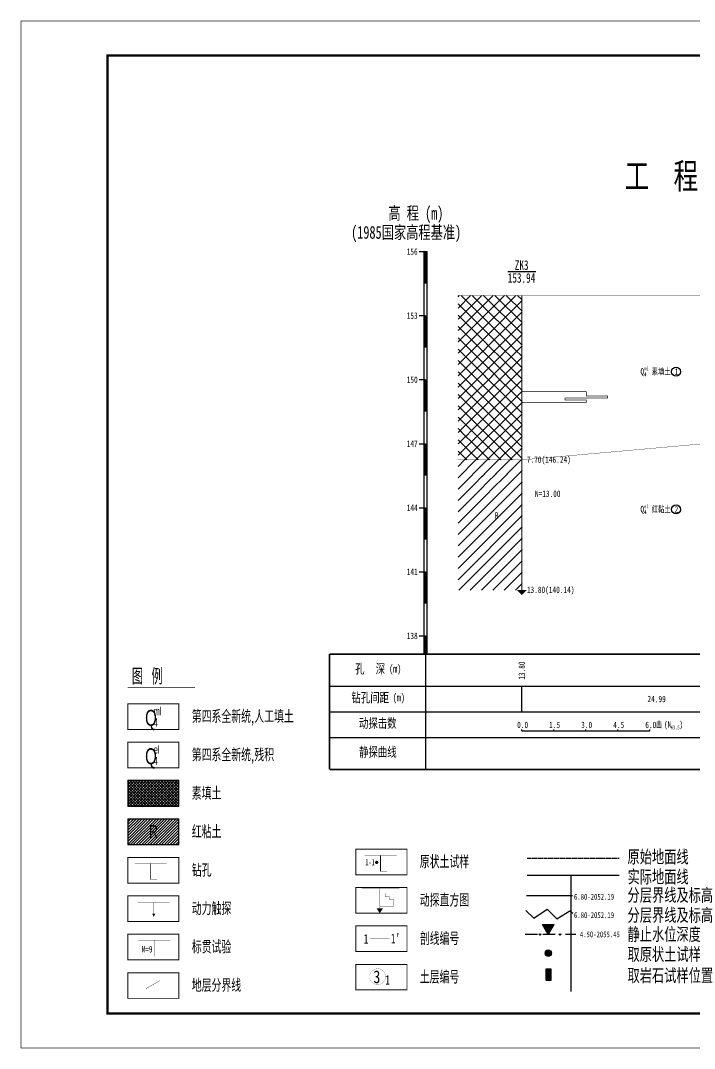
# Model space of a CAD drawing. Header units: millimetres. Extents: x 7577 to 20709, y -191 to 3630.
# Drawn here: x 8724.8 to 8935.1, y 470.2 to 791.3 of the extents above; entities that cross this region are included whole.
import ezdxf
from ezdxf.enums import TextEntityAlignment as Align

# ---------------------------------------------------------------- set-up
doc = ezdxf.new("R2010")
doc.units = ezdxf.units.MM
doc.linetypes.add('DASHED2', pattern=[0.375, 0.25, -0.125])
for name, color, linetype in [('GiCAD_BiaoGuan', 7, 'Continuous'), ('GiCAD_DiMianXian', 7, 'Continuous'), ('GiCAD_DongTan', 7, 'Continuous'), ('GiCAD_Hatch', 7, 'Continuous'), ('Gicad_pou_texts', 7, 'Continuous'), ('GiCAD_PouMian', 7, 'Continuous'), ('GiCAD_PouXian', 7, 'Continuous'), ('GiCAD_QuYang', 7, 'Continuous'), ('GiCAD_TLTuKuang', 7, 'Continuous'), ('GiCAD_TuLi', 7, 'Continuous'), ('GiCAD_WXP', 1, 'Continuous'), ('GiCAD_ZuanKong', 7, 'Continuous')]:
    doc.layers.add(name, color=color, linetype=linetype)
doc.styles.add('LZ_FONTS_FS', font='simfang.ttf', dxfattribs={"width": 0.7})
doc.styles.add('LZ_PMT_BZ', font='simfang.ttf', dxfattribs={"width": 0.7, "height": 3})
doc.styles.add('两侧标尺', font='simfang.ttf', dxfattribs={"width": 0.7, "height": 2})
doc.styles.add('叠加符号', font='simfang.ttf', dxfattribs={"width": 0.7, "height": 2})
doc.styles.add('图例', font='ComFont.shx', dxfattribs={"width": 0.7, "height": 2, "bigfont": 'HZTXT12A.SHX'})
doc.styles.add('土层名称', font='simfang.ttf', dxfattribs={"width": 0.7, "height": 2})
doc.styles.add('土层编号', font='simfang.ttf', dxfattribs={"width": 0.7, "height": 2})
doc.styles.add('孔口标注', font='simfang.ttf', dxfattribs={"width": 0.7, "height": 3})
doc.styles.add('层底深度', font='simfang.ttf', dxfattribs={"width": 0.7, "height": 2})
doc.styles.add('时代岩性', font='simfang.ttf', dxfattribs={"width": 0.7, "height": 2})
doc.styles.add('标注栏-动探曲线', font='simfang.ttf', dxfattribs={"width": 0.7, "height": 2})
doc.styles.add('标注栏-孔深', font='simfang.ttf', dxfattribs={"width": 0.7, "height": 2})
doc.styles.add('标注栏-第一列', font='simfang.ttf', dxfattribs={"width": 0.7, "height": 3})
doc.styles.add('标注栏-钻孔间距', font='simfang.ttf', dxfattribs={"width": 0.7, "height": 2})
doc.styles.add('标贯动探', font='simfang.ttf', dxfattribs={"width": 0.7, "height": 2})
doc.styles.add('标题', font='simfang.ttf', dxfattribs={"width": 0.7, "height": 8})
doc.styles.add('高程系统', font='simfang.ttf', dxfattribs={"width": 0.7, "height": 4})
pattern_1 = [(45, (-592.32915, 78.45997), (-0.088388348, 0.088388348), [])]

# ---------------------------------------------------------------- blocks, each defined once
blk = doc.blocks.new('WipeoutBlock')
blk.add_wipeout([(0, 0), (0, 1), (1, 1), (1, 0)]).dxf.layer = 'GiCAD_QuYang'
blk = doc.blocks.new('tlgkzk')
for points, const_width in [([(2.17, 6.08), (12.17, 6.08)], 0.1), ([(7.17, 6.08), (7.17, 1.08)], 0.3), ([(7.17, 1.08), (9.17, 1.08)], 0.1)]:
    blk.add_lwpolyline(points, dxfattribs=dict(const_width=const_width))
blk = doc.blocks.new('tlgkdt')
at = {"const_width": 0.1}
for points in [[(3.13, 5.94), (13.13, 5.94)], [(8.13, 5.94), (8.13, 2.44)]]:
    blk.add_lwpolyline(points, dxfattribs=at)
blk.add_lwpolyline([(8.13, 1.44, 0, 1, 0), (8.13, 2.44, 1, 1, 0)], format="xyseb")
blk = doc.blocks.new('tlgkbg')
at = {"const_width": 0.1}
for points in [[(3.3, 6.16), (13.3, 6.16)], [(8.3, 6.16), (8.3, 1.16)]]:
    blk.add_lwpolyline(points, dxfattribs=at)
at = {"style": 'LZ_PMT_BZ', "width": 0.7}
blk.add_text('N=9', height=2, dxfattribs=at).set_placement((4.31, 2.32))
blk = doc.blocks.new('tlgkfcx')
blk.add_lwpolyline([(5.6, 2.97, 0, 0, 0), (5.69, 3.02, 0.1, 0.1, 0), (10.03, 5.5, 0.1, 0.1, 0)], format="xyseb")
blk = doc.blocks.new('tlgkyzt')
at = {"const_width": 0.1}
for points in [[(2.74, 6.02), (12.74, 6.02)], [(7.74, 1.02), (9.74, 1.02)]]:
    blk.add_lwpolyline(points, dxfattribs=at)
at = {"const_width": 0.5}
blk.add_lwpolyline([(6.28, 3.84, 1), (6.78, 3.84, 1)], format="xyb", close=True, dxfattribs=at)
blk.add_lwpolyline([(7.74, 6.02, 0.3, 0.3, 0), (7.74, 1.02, 0.1, 0.1, 0), (7.74, 1.02, 0.1, 0.1, 0)], format="xyseb")
at = {"style": 'LZ_FONTS_FS', "width": 0.6}
blk.add_text('1-1', height=2, dxfattribs=at).set_placement((3.01, 2.91))
blk = doc.blocks.new('tlgkdtzft')
at = {"const_width": 0.1}
for points in [[(1.92, 7.67), (13.62, 7.67)], [(7.5, 7.67), (7.5, 1.5)], [(7.44, 6.29), (9.21, 6.29), (9.21, 5.05), (10.58, 5.05), (10.58, 4.18), (11.85, 4.18), (11.85, 2.18), (7.44, 2.18)]]:
    blk.add_lwpolyline(points, dxfattribs=at)
blk.add_lwpolyline([(7.5, 0, 0, 2, 0), (7.5, 1.5, 2, 2, 0)], format="xyseb")
blk = doc.blocks.new('tlgkpxbh')
at = {"const_width": 0.1}
blk.add_lwpolyline([(4.48, 4.15), (10.48, 4.15)], dxfattribs=at)
at = {"style": 'LZ_PMT_BZ', "width": 0.7}
for s, p in [('1', (2.5, 2.43)), ("1'", (10.98, 2.6))]:
    blk.add_text(s, height=3, dxfattribs=at).set_placement(p)
blk = doc.blocks.new('tlgkdcbh')
at = {"const_width": 0.05}
blk.add_lwpolyline([(4.34, 4.16, 1), (9.29, 4.16, 1)], format="xyb", close=True, dxfattribs=at)
at = {"style": 'LZ_PMT_BZ'}
for s, height, width, p in [('3', 4, 0.8, (5.5, 2.12)), ('1', 3, 0.7, (9.24, 1.62))]:
    blk.add_text(s, height=height, dxfattribs=dict(at, width=width)).set_placement(p)
blk = doc.blocks.new('tl_spec')
at = {"layer": 'GiCAD_TLTuKuang'}
h = blk.add_hatch(dxfattribs=at)
h.set_pattern_fill('ANSI31', color=256, style=0)
h.set_pattern_definition(pattern_1)
h.paths.add_polyline_path([(6.58, -23.87), (8.4, -20.73), (4.77, -20.73)])
h = blk.add_hatch(dxfattribs=at)
h.set_pattern_fill('ANSI31', color=256, style=0)
h.set_pattern_definition(pattern_1)
edge = h.paths.add_edge_path()
edge.add_arc((6.58, -29.72), 0.97, 0, 360)
h = blk.add_hatch(dxfattribs=at)
h.set_pattern_fill('ANSI31', color=256, style=0)
h.set_pattern_definition(pattern_1)
h.paths.add_polyline_path([(5.91, -34.65), (7.34, -34.65), (7.34, -38.26), (5.91, -38.26)])
at = {"layer": 'GiCAD_TLTuKuang', "linetype": 'DASHED2'}
blk.add_line((0, 0), (28.68, 0), dxfattribs=at)
at = {"layer": 'GiCAD_TLTuKuang'}
for p, q in [((28.68, -5.47), (0, -5.47)), ((13.56, -5.47), (13.56, -41.67)), ((-0.2, -11.74), (14.08, -11.74)), ((2.04, -18.77), (6.26, -15.96)), ((6.26, -15.96), (9.26, -19.04)), ((-0.46, -16.39), (2.04, -18.77)), ((9.26, -19.04), (13.32, -16.51)), ((13.32, -16.51), (14.26, -17.17)), ((4.77, -20.73), (8.4, -20.73)), ((6.58, -23.87), (4.77, -20.73)), ((6.58, -23.87), (8.4, -20.73)), ((3.17, -23.87), (-0.65, -23.87)), ((8.67, -23.87), (4.86, -23.87)), ((15.13, -23.87), (11.9, -23.87))]:
    blk.add_line(p, q, dxfattribs=at)
blk.add_lwpolyline([(5.91, -34.65), (7.34, -34.65), (7.34, -38.26), (5.91, -38.26)], close=True, dxfattribs=at)
for centre, radius in [((3.98, -23.87), 0.22), ((10.22, -23.87), 0.22), ((6.58, -29.72), 0.97)]:
    blk.add_circle(centre, radius, dxfattribs=at)
at = {"layer": 'GiCAD_TLTuKuang', "color": 7, "style": 'LZ_FONTS_FS', "width": 0.7}
for s, p in [('原始地面线', (31.29, -1.6)), ('实际地面线', (31.29, -7.85)), ('分层界线及标高', (31.29, -13.58)), ('分层界线及标高', (31.29, -19.83)), ('静止水位深度及标高', (31.29, -25.82)), ('取原状土试样位置', (31.29, -32.07)), ('取岩石试样位置', (31.29, -38.66))]:
    blk.add_text(s, height=4, dxfattribs=at).set_placement(p)
at = {"layer": 'GiCAD_TLTuKuang', "linetype": 'DASHED2', "style": 'LZ_FONTS_FS', "width": 0.7}
for s, p in [('6.80-2052.19', (14.6, -13.02)), ('6.80-2052.19', (14.6, -18.75)), ('4.50-2055.45', (16.42, -24.74))]:
    blk.add_text(s, height=1.8229, dxfattribs=at).set_placement(p)

msp = doc.modelspace()

# ---------------------------------------------------------------- hatches: boundary and pattern name
at = {"layer": 'GiCAD_TuLi'}
h = msp.add_hatch(dxfattribs=at)
h.set_pattern_fill('GKSTT', scale=0.125, style=0, pattern_type=2)
h.set_pattern_definition([(45, (6170.34456, -747.6017), (-0.44194174, 0.44194174), []), (135, (6170.34456, -747.6017), (-0.44194174, -0.44194174), [])])
h.paths.add_polyline_path([(8758.26, 545.88), (8774.26, 545.88), (8774.26, 553.88), (8758.26, 553.88)])
h = msp.add_hatch(dxfattribs=at)
h.set_pattern_fill('GKHNT', scale=0.125, style=0, pattern_type=2)
h.set_pattern_definition([(45, (6170.34456, -747.6017), (-0.44194174, 0.44194174), [])])
h.paths.add_polyline_path([(8758.26, 533.88), (8774.26, 533.88), (8774.26, 541.88), (8758.26, 541.88)])

# ---------------------------------------------------------------- linework, layer by layer
at = {"layer": 'GiCAD_DiMianXian', "color": 3, "const_width": 0.1}
msp.add_lwpolyline([(8861.25, 705.38), (8881.25, 705.38), (8964.55, 705.44), (9006.29, 705.04), (9106.27, 703.91), (9116.27, 703.91)], dxfattribs=at)
at = {"layer": 'GiCAD_DongTan', "color": 4}
for p, q in [((8881.25, 569.38), (8881.25, 569.88)), ((8881.25, 569.38), (8921.25, 569.38)), ((8891.25, 569.38), (8891.25, 569.88)), ((8901.25, 569.38), (8901.25, 569.88)), ((8911.25, 569.38), (8911.25, 569.88)), ((8921.25, 569.38), (8921.25, 569.88))]:
    msp.add_line(p, q, dxfattribs=at)
at = {"layer": 'GiCAD_DongTan', "color": 3, "const_width": 0.2, "flags": 128}
msp.add_lwpolyline([(8881.4, 675.38), (8901.4, 675.38), (8901.4, 674.71), (8901.4, 674.71), (8901.4, 674.04), (8908.07, 674.04), (8908.07, 673.38), (8894.73, 673.38), (8894.73, 672.71), (8901.4, 672.71), (8901.4, 672.04), (8881.4, 672.04)], dxfattribs=at)
at = {"layer": 'Gicad_pou_texts', "color": 3}
for centre in [(8929.43, 681.58), (8929.43, 638.58)]:
    msp.add_ellipse(centre, major_axis=(0, 1.4), ratio=1, dxfattribs=at)
at = {"layer": 'GiCAD_PouMian', "color": 1}
for p, q in [((8849.25, 719.11), (8851.25, 719.11)), ((8850.75, 593.38), (8850.75, 719.11)), ((8850.75, 719.11), (8851.75, 719.11)), ((8851.75, 593.38), (8851.75, 719.11)), ((8849.25, 699.11), (8851.25, 699.11)), ((8849.25, 679.11), (8851.25, 679.11)), ((8849.25, 659.11), (8851.25, 659.11)), ((8849.25, 639.11), (8851.25, 639.11)), ((8849.25, 619.11), (8851.25, 619.11)), ((8849.25, 599.11), (8851.25, 599.11))]:
    msp.add_line(p, q, dxfattribs=at)
at = {"layer": 'GiCAD_PouMian'}
for points, const_width in [([(8724.95, 470.37), (9178.55, 470.37), (9178.55, 791.13), (8724.95, 791.13), (8724.95, 470.37)], 0.27), ([(8751.95, 481.17), (9167.75, 481.17), (9167.75, 780.33), (8751.95, 780.33), (8751.95, 481.17), (9167.75, 481.17)], 0.756)]:
    msp.add_lwpolyline(points, dxfattribs=dict(at, const_width=const_width))
at = {"layer": 'GiCAD_PouMian', "color": 1, "const_width": 1, "flags": 128}
for points in [[(8851.25, 719.11), (8851.25, 709.11)], [(8851.25, 699.11), (8851.25, 689.11)], [(8851.25, 679.11), (8851.25, 669.11)], [(8851.25, 659.11), (8851.25, 649.11)], [(8851.25, 639.11), (8851.25, 629.11)], [(8851.25, 619.11), (8851.25, 609.11)], [(8851.25, 599.11), (8851.25, 593.38)]]:
    msp.add_lwpolyline(points, dxfattribs=at)
at = {"layer": 'GiCAD_TuLi', "color": 7, "flags": 128}
for points, const_width in [([(8758.26, 582.88), (8779.26, 582.88)], 0.2), ([(8758.26, 581.88), (8779.26, 581.88)], 0.01)]:
    msp.add_lwpolyline(points, dxfattribs=dict(at, const_width=const_width))
at = {"layer": 'GiCAD_TuLi', "color": 7, "const_width": 0.3, "flags": 128}
for points in [[(8758.26, 569.88), (8774.26, 569.88), (8774.26, 577.88), (8758.26, 577.88)], [(8758.26, 557.88), (8774.26, 557.88), (8774.26, 565.88), (8758.26, 565.88)], [(8758.26, 545.88), (8774.26, 545.88), (8774.26, 553.88), (8758.26, 553.88)], [(8758.26, 533.88), (8774.26, 533.88), (8774.26, 541.88), (8758.26, 541.88)], [(8758.26, 521.88), (8774.26, 521.88), (8774.26, 529.88), (8758.26, 529.88)], [(8829.43, 524.49), (8845.43, 524.49), (8845.43, 532.49), (8829.43, 532.49)], [(8829.43, 512.49), (8845.43, 512.49), (8845.43, 520.49), (8829.43, 520.49)], [(8758.26, 509.88), (8774.26, 509.88), (8774.26, 517.88), (8758.26, 517.88)], [(8829.43, 500.49), (8845.43, 500.49), (8845.43, 508.49), (8829.43, 508.49)], [(8758.26, 497.88), (8774.26, 497.88), (8774.26, 505.88), (8758.26, 505.88)], [(8829.43, 488.49), (8845.43, 488.49), (8845.43, 496.49), (8829.43, 496.49)], [(8758.26, 485.88), (8774.26, 485.88), (8774.26, 493.88), (8758.26, 493.88)]]:
    msp.add_lwpolyline(points, close=True, dxfattribs=at)
at = {"layer": 'GiCAD_TuLi'}
for points in [[(8758.26, 545.88), (8774.26, 545.88), (8774.26, 553.88), (8758.26, 553.88)], [(8758.26, 533.88), (8774.26, 533.88), (8774.26, 541.88), (8758.26, 541.88)]]:
    msp.add_lwpolyline(points, close=True, dxfattribs=at)
at = {"layer": 'GiCAD_WXP', "color": 1, "const_width": 0.5}
for points in [[(8821.25, 593.38), (9116.27, 593.38)], [(8821.25, 593.38), (8821.25, 557.38)], [(8851.25, 593.38), (8851.25, 557.38)], [(8821.25, 557.38), (9116.27, 557.38)]]:
    msp.add_lwpolyline(points, dxfattribs=at)
at = {"layer": 'GiCAD_WXP', "color": 1}
for points in [[(8821.25, 583.38), (9116.27, 583.38)], [(8881.25, 575.38), (8881.25, 583.38)], [(8821.25, 575.38), (9116.27, 575.38)], [(8821.25, 567.38), (9116.27, 567.38)]]:
    msp.add_lwpolyline(points, dxfattribs=at)
at = {"layer": 'GiCAD_ZuanKong', "color": 1}
msp.add_line((8876.89, 712.88), (8885.61, 712.88), dxfattribs=at)
at = {"layer": 'GiCAD_ZuanKong', "color": 3}
msp.add_solid([(8879.75, 613.38), (8882.75, 613.38), (8881.25, 611.88)], dxfattribs=at)

# ---------------------------------------------------------------- block references
at = {"layer": 'GiCAD_TuLi'}
for name, p in [('tlgkyzt', (8829.43, 524.49)), ('tl_spec', (8882.96, 529.7)), ('tlgkzk', (8758.26, 521.88)), ('tlgkdtzft', (8829.43, 512.49)), ('tlgkdt', (8758.26, 509.88)), ('tlgkbg', (8758.26, 497.88)), ('tlgkpxbh', (8829.43, 500.49)), ('tlgkdcbh', (8829.43, 488.49)), ('tlgkfcx', (8758.26, 485.88))]:
    msp.add_blockref(name, p, dxfattribs=at)

# ---------------------------------------------------------------- texts
at = {"layer": 'GiCAD_BiaoGuan', "color": 7, "style": '标贯动探', "width": 0.7}
msp.add_text('N=13.00', height=2, dxfattribs=at).set_placement((8885.35, 642.48))
at = {"layer": 'GiCAD_DongTan', "color": 4, "style": '标注栏-动探曲线', "width": 0.7}
for s, height, p in [('0.0', 2, (8879.8, 570.28)), ('1.5', 2, (8889.8, 570.28)), ('3.0', 2, (8899.8, 570.28)), ('4.5', 2, (8909.8, 570.28)), ('6.0', 2, (8919.8, 570.28)), ('击', 2, (8923.09, 570.38)), ('(N', 2, (8925.63, 570.38)), (')', 2, (8930.49, 570.38)), ('63.5', 1.2, (8927.77, 569.88))]:
    msp.add_text(s, height=height, dxfattribs=at).set_placement(p)
at = {"layer": 'GiCAD_Hatch', "color": 1, "style": '叠加符号', "width": 0.7}
msp.add_text('R', height=2, dxfattribs=at).set_placement((8872.85, 635.71))
at = {"layer": 'Gicad_pou_texts', "color": 3, "width": 0.7}
for s, height, style, p in [('Q', 2, '时代岩性', (8918.29, 680.68)), ('4', 1.2, '时代岩性', (8919.46, 680.18)), ('ml', 1.2, '时代岩性', (8919.46, 681.98)), ('素填土', 2, '土层名称', (8921.83, 680.68)), ('1', 2, '土层编号', (8928.94, 680.58)), ('Q', 2, '时代岩性', (8918.29, 637.68)), ('el', 1.2, '时代岩性', (8919.46, 638.98)), ('红黏土', 2, '土层名称', (8921.83, 637.68)), ('2', 2, '土层编号', (8928.94, 637.58)), ('4', 1.2, '时代岩性', (8919.46, 637.18))]:
    msp.add_text(s, height=height, dxfattribs=dict(at, style=style)).set_placement(p)
at = {"layer": 'Gicad_pou_texts', "color": 4, "style": '层底深度', "width": 0.7}
for s, p in [('7.70(146.24)', (8882.85, 653.14)), ('13.80(140.14)', (8882.85, 612.48))]:
    msp.add_text(s, height=2, dxfattribs=at).set_placement(p)
at = {"layer": 'GiCAD_PouMian', "color": 3, "style": '标题', "width": 0.7}
msp.add_text('工  程  地  质  剖  面  图', height=8, dxfattribs=at).set_placement((8913.39, 738.71))
at = {"layer": 'GiCAD_PouMian', "color": 1, "width": 0.7}
for s, height, style, p in [('高 程 (m)', 4, '高程系统', (8839.62, 729.11)), ('(1985国家高程基准)', 4, '高程系统', (8828, 723.11)), ('156', 2, '两侧标尺', (8845.34, 718.11)), ('153', 2, '两侧标尺', (8845.34, 698.11)), ('150', 2, '两侧标尺', (8845.34, 678.11)), ('147', 2, '两侧标尺', (8845.34, 658.11)), ('144', 2, '两侧标尺', (8845.34, 638.11)), ('141', 2, '两侧标尺', (8845.34, 618.11)), ('138', 2, '两侧标尺', (8845.34, 598.11))]:
    msp.add_text(s, height=height, dxfattribs=dict(at, style=style)).set_placement(p)
at = {"layer": 'GiCAD_TuLi', "color": 7, "style": '图例', "width": 0.7}
for s, height, p in [(' 图  例 ', 5, (8758.26, 583.88)), ('Q', 5, (8763.69, 570.98)), ('ml', 2.5, (8766.38, 574.31)), ('第四系全新统,人工填土', 4, (8778.26, 571.88)), ('4', 2.5, (8766.38, 570.78)), ('Q', 5, (8763.69, 558.98)), ('el', 2.5, (8766.38, 562.31)), ('第四系全新统,残积', 4, (8778.26, 559.88)), ('4', 2.5, (8766.38, 558.78)), ('素填土', 4, (8778.26, 547.88)), ('R', 4, (8764.96, 535.98)), ('红粘土', 4, (8778.26, 535.88)), ('原状土试样', 4, (8849.43, 526.49)), ('钻孔', 4, (8778.26, 523.88)), ('动探直方图', 4, (8849.43, 514.49)), ('动力触探', 4, (8778.26, 511.88)), ('标贯试验', 4, (8778.26, 499.88)), ('剖线编号', 4, (8849.43, 502.49)), ('土层编号', 4, (8849.43, 490.49)), ('地层分界线', 4, (8778.26, 487.88))]:
    msp.add_text(s, height=height, dxfattribs=at).set_placement(p)
at = {"layer": 'GiCAD_WXP', "color": 4, "style": '标注栏-第一列', "width": 0.7}
for s, height, p in [('深', 3, (8835.66, 586.43)), ('孔', 3, (8829.22, 586.43)), (' (m)', 2.43, (8838.57, 586.88)), ('钻孔间距', 3, (8828.08, 577.43)), (' (m)', 2.43, (8839.71, 577.88)), ('动探击数', 3, (8830.44, 569.43)), ('静探曲线', 3, (8830.44, 560.43))]:
    msp.add_text(s, height=height, dxfattribs=at).set_placement(p, align=Align.BOTTOM_LEFT)
at = {"layer": 'GiCAD_WXP', "color": 4, "style": '标注栏-孔深', "width": 0.7}
msp.add_text('13.80', height=2, rotation=90, dxfattribs=at).set_placement((8882.25, 585.38))
at = {"layer": 'GiCAD_WXP', "color": 4, "style": '标注栏-钻孔间距', "width": 0.7}
msp.add_text('24.99', height=2, dxfattribs=at).set_placement((8920.48, 578.38))
at = {"layer": 'GiCAD_ZuanKong', "color": 1, "style": '孔口标注', "width": 0.7}
for s, p in [('ZK3', (8879.07, 713.38)), ('153.94', (8876.89, 709.38))]:
    msp.add_text(s, height=3, dxfattribs=at).set_placement(p)

# ---------------------------------------------------------------- next in the draw order: block references
at = {"layer": 'Gicad_pou_texts', "xscale": 12.02378378378382, "yscale": 2.702702702702664}
for p in [(8868.92, 687.44), (8868.92, 677.44), (8868.92, 646.94)]:
    msp.add_blockref('WipeoutBlock', p, dxfattribs=at)
at = {"layer": 'GiCAD_QuYang', "xscale": 4.274594594594601, "yscale": 2.302702702702573}
msp.add_blockref('WipeoutBlock', (8860.55, 660.59), dxfattribs=at)

# ---------------------------------------------------------------- next in the draw order: hatches: boundary and pattern name
at = {"layer": 'GiCAD_Hatch'}
h = msp.add_hatch(dxfattribs=at)
h.set_pattern_fill('GKSTT', scale=0.5, style=0)
h.set_pattern_definition([(45, (5895.6826, 1727.4349), (-1.767767, 1.767767), []), (135, (5895.6826, 1727.4349), (-1.767767, -1.767767), [])])
h.paths.add_polyline_path([(8861.35, 705.38), (8881.25, 705.38), (8881.35, 705.38), (8881.35, 654.05), (8881.25, 654.04), (8861.35, 654.04)])
h = msp.add_hatch(dxfattribs=at)
h.set_pattern_fill('GKHNT', scale=0.5, style=0)
h.set_pattern_definition([(45, (5895.6826, 1727.4349), (-1.767767, 1.767767), [])])
h.paths.add_polyline_path([(8861.35, 654.04), (8881.25, 654.04), (8881.35, 654.05), (8881.35, 613.38), (8881.25, 613.38), (8861.35, 613.38)])

# ---------------------------------------------------------------- next in the draw order: linework, layer by layer
at = {"layer": 'GiCAD_PouXian', "color": 1, "flags": 128}
msp.add_lwpolyline([(8861.25, 654.04, 0.1, 0.1, 0), (8881.25, 654.04, 0.1, 0.1, 0), (8964.55, 661.44, 0.1, 0.1, 0), (9006.29, 662.38, 0.1, 0.1, 0), (9106.27, 680.58, 0.1, 0.1, 0), (9116.27, 680.58, 0.1, 0.1, 0)], format="xyseb", dxfattribs=at)
at = {"layer": 'GiCAD_ZuanKong', "color": 3, "const_width": 0.3, "flags": 128}
msp.add_lwpolyline([(8881.25, 705.38), (8881.25, 613.38)], dxfattribs=at)

doc.saveas('drawing.dxf')
